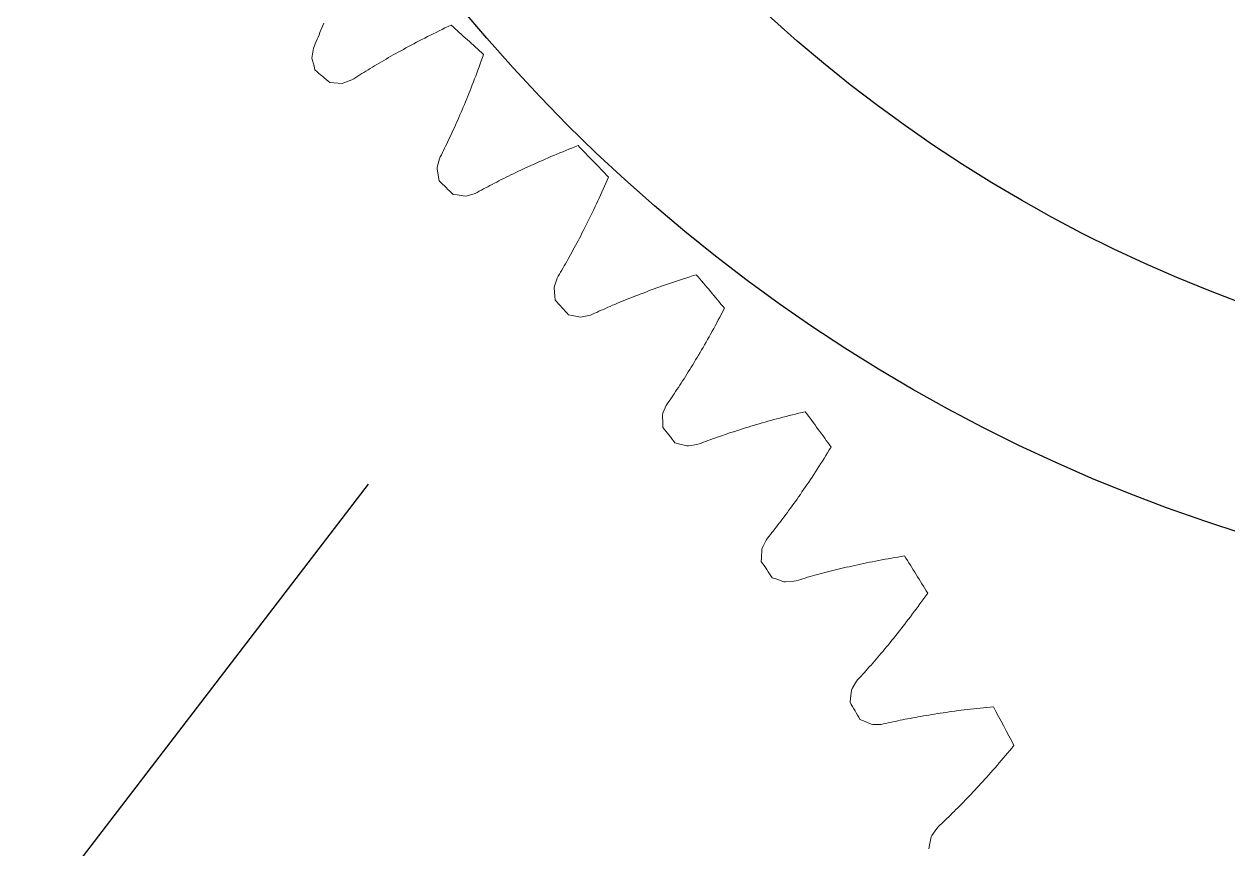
# Model space of a CAD drawing. Header units: millimetres. Extents: x 278858 to 279223, y 218711 to 219074.
# Drawn here: x 278951.92 to 278974, y 218940.17 to 218955.3 of the extents above; entities that cross this region are included whole.
import ezdxf

# ---------------------------------------------------------------- set-up
doc = ezdxf.new("R2010")
doc.units = ezdxf.units.MM
doc.header["$LTSCALE"] = 2
doc.layers.add('AM_4', color=3, linetype='Continuous', lineweight=25)
doc.layers.add('AM_9', color=251, linetype='Continuous', lineweight=15)

msp = doc.modelspace()

# ---------------------------------------------------------------- linework, layer by layer
for radius in [30.237, 26.237]:
    msp.add_circle((278983.271, 218974.828), radius)
at = {"layer": 'AM_4'}
msp.add_line((278958.232, 218946.858), (278942.404, 218926.216), dxfattribs=at)
at = {"layer": 'AM_9'}
for p, q in [((278957.364, 218955.188), (278957.381, 218955.231)), ((278957.381, 218955.231), (278957.398, 218955.275)), ((278957.398, 218955.275), (278957.416, 218955.319)), ((278959.586, 218955.201), (278959.532, 218955.175)), ((278959.64, 218955.228), (278959.586, 218955.201)), ((278959.696, 218955.254), (278959.64, 218955.228)), ((278959.751, 218955.281), (278959.696, 218955.254)), ((278957.263, 218954.94), (278957.28, 218954.98)), ((278957.28, 218954.98), (278957.297, 218955.021)), ((278957.297, 218955.021), (278957.314, 218955.062)), ((278957.314, 218955.062), (278957.331, 218955.103)), ((278957.331, 218955.103), (278957.348, 218955.145)), ((278957.348, 218955.145), (278957.364, 218955.188)), ((278959.168, 218954.991), (278959.118, 218954.965)), ((278959.218, 218955.017), (278959.168, 218954.991)), ((278959.269, 218955.043), (278959.218, 218955.017)), ((278959.321, 218955.07), (278959.269, 218955.043)), ((278959.373, 218955.096), (278959.321, 218955.07)), ((278959.425, 218955.122), (278959.373, 218955.096)), ((278959.478, 218955.148), (278959.425, 218955.122)), ((278959.532, 218955.175), (278959.478, 218955.148)), ((278957.205, 218954.709), (278957.232, 218954.86)), ((278957.232, 218954.86), (278957.247, 218954.901)), ((278957.247, 218954.901), (278957.263, 218954.94)), ((278958.738, 218954.759), (278958.693, 218954.734)), ((278958.784, 218954.785), (278958.738, 218954.759)), ((278958.83, 218954.81), (278958.784, 218954.785)), ((278958.877, 218954.836), (278958.83, 218954.81)), ((278958.924, 218954.862), (278958.877, 218954.836)), ((278958.972, 218954.887), (278958.924, 218954.862)), ((278959.02, 218954.913), (278958.972, 218954.887)), ((278959.069, 218954.939), (278959.02, 218954.913)), ((278959.118, 218954.965), (278959.069, 218954.939)), ((278957.202, 218954.676), (278957.205, 218954.709)), ((278957.239, 218954.527), (278957.202, 218954.676)), ((278958.35, 218954.534), (278958.31, 218954.51)), ((278958.391, 218954.559), (278958.35, 218954.534)), ((278958.433, 218954.584), (278958.391, 218954.559)), ((278958.475, 218954.609), (278958.433, 218954.584)), ((278958.518, 218954.633), (278958.475, 218954.609)), ((278958.561, 218954.658), (278958.518, 218954.633)), ((278958.604, 218954.684), (278958.561, 218954.658)), ((278958.648, 218954.709), (278958.604, 218954.684)), ((278958.693, 218954.734), (278958.648, 218954.709)), ((278960.266, 218954.513), (278960.287, 218954.57)), ((278960.287, 218954.57), (278960.307, 218954.627)), ((278960.307, 218954.627), (278960.328, 218954.685)), ((278960.328, 218954.685), (278960.348, 218954.743)), ((278957.254, 218954.459), (278957.239, 218954.527)), ((278958.004, 218954.319), (278957.968, 218954.296)), ((278958.04, 218954.342), (278958.004, 218954.319)), ((278958.077, 218954.366), (278958.04, 218954.342)), ((278958.115, 218954.39), (278958.077, 218954.366)), ((278958.153, 218954.413), (278958.115, 218954.39)), ((278958.191, 218954.437), (278958.153, 218954.413)), ((278958.23, 218954.461), (278958.191, 218954.437)), ((278958.27, 218954.486), (278958.23, 218954.461)), ((278958.31, 218954.51), (278958.27, 218954.486)), ((278960.184, 218954.293), (278960.204, 218954.347)), ((278960.204, 218954.347), (278960.225, 218954.402)), ((278960.225, 218954.402), (278960.246, 218954.457)), ((278960.246, 218954.457), (278960.266, 218954.513)), ((278957.601, 218954.223), (278957.532, 218954.226)), ((278957.754, 218954.212), (278957.601, 218954.223)), ((278957.786, 218954.221), (278957.754, 218954.212)), ((278957.93, 218954.274), (278957.786, 218954.221)), ((278957.968, 218954.296), (278957.93, 218954.274)), ((278960.101, 218954.08), (278960.122, 218954.132)), ((278960.122, 218954.132), (278960.142, 218954.185)), ((278960.142, 218954.185), (278960.163, 218954.239)), ((278960.163, 218954.239), (278960.184, 218954.293)), ((278959.998, 218953.827), (278960.018, 218953.876)), ((278960.018, 218953.876), (278960.039, 218953.926)), ((278960.039, 218953.926), (278960.06, 218953.977)), ((278960.06, 218953.977), (278960.08, 218954.028)), ((278960.08, 218954.028), (278960.101, 218954.08)), ((278959.915, 218953.633), (278959.936, 218953.681)), ((278959.936, 218953.681), (278959.957, 218953.729)), ((278959.957, 218953.729), (278959.977, 218953.777)), ((278959.977, 218953.777), (278959.998, 218953.827)), ((278959.813, 218953.403), (278959.834, 218953.448)), ((278959.834, 218953.448), (278959.854, 218953.494)), ((278959.854, 218953.494), (278959.875, 218953.54)), ((278959.875, 218953.54), (278959.895, 218953.586)), ((278959.895, 218953.586), (278959.915, 218953.633)), ((278959.713, 218953.186), (278959.733, 218953.229)), ((278959.733, 218953.229), (278959.753, 218953.272)), ((278959.753, 218953.272), (278959.773, 218953.315)), ((278959.773, 218953.315), (278959.793, 218953.359)), ((278959.793, 218953.359), (278959.813, 218953.403)), ((278959.594, 218952.943), (278959.614, 218952.982)), ((278959.614, 218952.982), (278959.633, 218953.022)), ((278959.633, 218953.022), (278959.653, 218953.062)), ((278959.653, 218953.062), (278959.673, 218953.103)), ((278959.673, 218953.103), (278959.693, 218953.145)), ((278959.693, 218953.145), (278959.713, 218953.186)), ((278961.91, 218953.003), (278961.854, 218952.98)), ((278961.966, 218953.025), (278961.91, 218953.003)), ((278962.023, 218953.048), (278961.966, 218953.025)), ((278962.08, 218953.07), (278962.023, 218953.048)), ((278959.5, 218952.678), (278959.538, 218952.826)), ((278959.538, 218952.826), (278959.555, 218952.866)), ((278959.555, 218952.866), (278959.575, 218952.904)), ((278959.575, 218952.904), (278959.594, 218952.943)), ((278961.376, 218952.778), (278961.325, 218952.755)), ((278961.427, 218952.8), (278961.376, 218952.778)), ((278961.478, 218952.822), (278961.427, 218952.8)), ((278961.53, 218952.845), (278961.478, 218952.822)), ((278961.583, 218952.868), (278961.53, 218952.845)), ((278961.636, 218952.89), (278961.583, 218952.868)), ((278961.69, 218952.913), (278961.636, 218952.89)), ((278961.744, 218952.935), (278961.69, 218952.913)), ((278961.799, 218952.958), (278961.744, 218952.935)), ((278961.854, 218952.98), (278961.799, 218952.958)), ((278959.495, 218952.645), (278959.5, 218952.678)), ((278959.522, 218952.494), (278959.495, 218952.645)), ((278960.894, 218952.555), (278960.849, 218952.533)), ((278960.94, 218952.577), (278960.894, 218952.555)), ((278960.986, 218952.599), (278960.94, 218952.577)), ((278961.033, 218952.621), (278960.986, 218952.599)), ((278961.081, 218952.643), (278961.033, 218952.621)), ((278961.128, 218952.666), (278961.081, 218952.643)), ((278961.177, 218952.688), (278961.128, 218952.666)), ((278961.226, 218952.71), (278961.177, 218952.688)), ((278961.275, 218952.733), (278961.226, 218952.71)), ((278961.325, 218952.755), (278961.275, 218952.733)), ((278959.532, 218952.425), (278959.522, 218952.494)), ((278960.465, 218952.338), (278960.425, 218952.317)), ((278960.506, 218952.359), (278960.465, 218952.338)), ((278960.547, 218952.381), (278960.506, 218952.359)), ((278960.589, 218952.402), (278960.547, 218952.381)), ((278960.631, 218952.424), (278960.589, 218952.402)), ((278960.673, 218952.446), (278960.631, 218952.424)), ((278960.717, 218952.467), (278960.673, 218952.446)), ((278960.76, 218952.489), (278960.717, 218952.467)), ((278960.804, 218952.511), (278960.76, 218952.489)), ((278960.849, 218952.533), (278960.804, 218952.511)), ((278962.54, 218952.269), (278962.565, 218952.324)), ((278962.565, 218952.324), (278962.589, 218952.38)), ((278962.589, 218952.38), (278962.614, 218952.436)), ((278962.614, 218952.436), (278962.638, 218952.492)), ((278959.861, 218952.166), (278959.792, 218952.173)), ((278960.013, 218952.144), (278959.861, 218952.166)), ((278960.046, 218952.151), (278960.013, 218952.144)), ((278960.193, 218952.194), (278960.046, 218952.151)), ((278960.232, 218952.212), (278960.193, 218952.194)), ((278960.27, 218952.233), (278960.232, 218952.212)), ((278960.308, 218952.254), (278960.27, 218952.233)), ((278960.346, 218952.275), (278960.308, 218952.254)), ((278960.386, 218952.296), (278960.346, 218952.275)), ((278960.425, 218952.317), (278960.386, 218952.296)), ((278962.443, 218952.055), (278962.467, 218952.107)), ((278962.467, 218952.107), (278962.492, 218952.161)), ((278962.492, 218952.161), (278962.516, 218952.215)), ((278962.516, 218952.215), (278962.54, 218952.269)), ((278962.345, 218951.849), (278962.37, 218951.899)), ((278962.37, 218951.899), (278962.394, 218951.951)), ((278962.394, 218951.951), (278962.418, 218952.002)), ((278962.418, 218952.002), (278962.443, 218952.055)), ((278962.249, 218951.651), (278962.273, 218951.7)), ((278962.273, 218951.7), (278962.297, 218951.749)), ((278962.297, 218951.749), (278962.321, 218951.798)), ((278962.321, 218951.798), (278962.345, 218951.849)), ((278962.129, 218951.416), (278962.153, 218951.462)), ((278962.153, 218951.462), (278962.177, 218951.508)), ((278962.177, 218951.508), (278962.201, 218951.555)), ((278962.201, 218951.555), (278962.225, 218951.603)), ((278962.225, 218951.603), (278962.249, 218951.651)), ((278962.011, 218951.193), (278962.035, 218951.237)), ((278962.035, 218951.237), (278962.058, 218951.281)), ((278962.058, 218951.281), (278962.082, 218951.325)), ((278962.082, 218951.325), (278962.105, 218951.37)), ((278962.105, 218951.37), (278962.129, 218951.416)), ((278961.896, 218950.984), (278961.919, 218951.025)), ((278961.919, 218951.025), (278961.942, 218951.066)), ((278961.942, 218951.066), (278961.965, 218951.108)), ((278961.965, 218951.108), (278961.988, 218951.151)), ((278961.988, 218951.151), (278962.011, 218951.193)), ((278961.761, 218950.75), (278961.783, 218950.787)), ((278961.783, 218950.787), (278961.805, 218950.826)), ((278961.805, 218950.826), (278961.828, 218950.865)), ((278961.828, 218950.865), (278961.85, 218950.904)), ((278961.85, 218950.904), (278961.873, 218950.944)), ((278961.873, 218950.944), (278961.896, 218950.984)), ((278961.648, 218950.491), (278961.696, 218950.637)), ((278961.696, 218950.637), (278961.716, 218950.675)), ((278961.716, 218950.675), (278961.738, 218950.712)), ((278961.738, 218950.712), (278961.761, 218950.75)), ((278963.794, 218950.554), (278963.739, 218950.536)), ((278963.849, 218950.573), (278963.794, 218950.554)), ((278963.904, 218950.592), (278963.849, 218950.573)), ((278963.961, 218950.61), (278963.904, 218950.592)), ((278964.017, 218950.629), (278963.961, 218950.61)), ((278964.075, 218950.648), (278964.017, 218950.629)), ((278964.132, 218950.666), (278964.075, 218950.648)), ((278964.191, 218950.685), (278964.132, 218950.666)), ((278964.249, 218950.703), (278964.191, 218950.685)), ((278961.641, 218950.459), (278961.648, 218950.491)), ((278961.657, 218950.306), (278961.641, 218950.459)), ((278963.222, 218950.347), (278963.174, 218950.328)), ((278963.272, 218950.366), (278963.222, 218950.347)), ((278963.321, 218950.385), (278963.272, 218950.366)), ((278963.372, 218950.404), (278963.321, 218950.385)), ((278963.423, 218950.422), (278963.372, 218950.404)), ((278963.474, 218950.441), (278963.423, 218950.422)), ((278963.526, 218950.46), (278963.474, 218950.441)), ((278963.578, 218950.479), (278963.526, 218950.46)), ((278963.631, 218950.498), (278963.578, 218950.479)), ((278963.685, 218950.517), (278963.631, 218950.498)), ((278963.739, 218950.536), (278963.685, 218950.517)), ((278961.662, 218950.237), (278961.657, 218950.306)), ((278962.672, 218950.122), (278962.629, 218950.104)), ((278962.715, 218950.141), (278962.672, 218950.122)), ((278962.758, 218950.159), (278962.715, 218950.141)), ((278962.802, 218950.178), (278962.758, 218950.159)), ((278962.847, 218950.197), (278962.802, 218950.178)), ((278962.892, 218950.215), (278962.847, 218950.197)), ((278962.938, 218950.234), (278962.892, 218950.215)), ((278962.984, 218950.253), (278962.938, 218950.234)), ((278963.03, 218950.272), (278962.984, 218950.253)), ((278963.078, 218950.29), (278963.03, 218950.272)), ((278963.125, 218950.309), (278963.078, 218950.29)), ((278963.174, 218950.328), (278963.125, 218950.309)), ((278961.973, 218949.955), (278961.905, 218949.968)), ((278962.123, 218949.924), (278961.973, 218949.955)), ((278962.156, 218949.927), (278962.123, 218949.924)), ((278962.306, 218949.96), (278962.156, 218949.927)), ((278962.346, 218949.976), (278962.306, 218949.96)), ((278962.385, 218949.994), (278962.346, 218949.976)), ((278962.424, 218950.012), (278962.385, 218949.994)), ((278962.464, 218950.031), (278962.424, 218950.012)), ((278962.505, 218950.049), (278962.464, 218950.031)), ((278962.546, 218950.067), (278962.505, 218950.049)), ((278962.587, 218950.085), (278962.546, 218950.067)), ((278962.629, 218950.104), (278962.587, 218950.085)), ((278964.653, 218949.872), (278964.681, 218949.925)), ((278964.681, 218949.925), (278964.709, 218949.979)), ((278964.709, 218949.979), (278964.738, 218950.033)), ((278964.738, 218950.033), (278964.766, 218950.088)), ((278964.54, 218949.665), (278964.568, 218949.716)), ((278964.568, 218949.716), (278964.596, 218949.767)), ((278964.596, 218949.767), (278964.624, 218949.819)), ((278964.624, 218949.819), (278964.653, 218949.872)), ((278964.401, 218949.417), (278964.429, 218949.466)), ((278964.429, 218949.466), (278964.456, 218949.515)), ((278964.456, 218949.515), (278964.484, 218949.564)), ((278964.484, 218949.564), (278964.512, 218949.614)), ((278964.512, 218949.614), (278964.54, 218949.665)), ((278964.291, 218949.229), (278964.318, 218949.275)), ((278964.318, 218949.275), (278964.346, 218949.322)), ((278964.346, 218949.322), (278964.373, 218949.37)), ((278964.373, 218949.37), (278964.401, 218949.417)), ((278964.156, 218949.005), (278964.183, 218949.049)), ((278964.183, 218949.049), (278964.21, 218949.093)), ((278964.21, 218949.093), (278964.237, 218949.138)), ((278964.237, 218949.138), (278964.264, 218949.183)), ((278964.264, 218949.183), (278964.291, 218949.229)), ((278963.997, 218948.754), (278964.024, 218948.794)), ((278964.024, 218948.794), (278964.05, 218948.836)), ((278964.05, 218948.836), (278964.076, 218948.877)), ((278964.076, 218948.877), (278964.103, 218948.919)), ((278964.103, 218948.919), (278964.129, 218948.962)), ((278964.129, 218948.962), (278964.156, 218949.005)), ((278963.869, 218948.558), (278963.894, 218948.596)), ((278963.894, 218948.596), (278963.92, 218948.635)), ((278963.92, 218948.635), (278963.946, 218948.674)), ((278963.946, 218948.674), (278963.971, 218948.714)), ((278963.971, 218948.714), (278963.997, 218948.754)), ((278963.719, 218948.339), (278963.744, 218948.375)), ((278963.744, 218948.375), (278963.769, 218948.41)), ((278963.769, 218948.41), (278963.793, 218948.447)), ((278963.793, 218948.447), (278963.818, 218948.483)), ((278963.818, 218948.483), (278963.844, 218948.52)), ((278963.844, 218948.52), (278963.869, 218948.558)), ((278963.629, 218948.129), (278963.638, 218948.161)), ((278963.634, 218947.975), (278963.629, 218948.129)), ((278963.638, 218948.161), (278963.697, 218948.303)), ((278963.697, 218948.303), (278963.719, 218948.339)), ((278966.011, 218948.133), (278965.954, 218948.118)), ((278966.07, 218948.147), (278966.011, 218948.133)), ((278966.129, 218948.162), (278966.07, 218948.147)), ((278966.188, 218948.176), (278966.129, 218948.162)), ((278966.248, 218948.19), (278966.188, 218948.176)), ((278963.635, 218947.906), (278963.634, 218947.975)), ((278965.199, 218947.907), (278965.149, 218947.891)), ((278965.249, 218947.922), (278965.199, 218947.907)), ((278965.3, 218947.937), (278965.249, 218947.922)), ((278965.352, 218947.953), (278965.3, 218947.937)), ((278965.404, 218947.968), (278965.352, 218947.953)), ((278965.456, 218947.983), (278965.404, 218947.968)), ((278965.51, 218947.999), (278965.456, 218947.983)), ((278965.563, 218948.014), (278965.51, 218947.999)), ((278965.617, 218948.029), (278965.563, 218948.014)), ((278965.672, 218948.044), (278965.617, 218948.029)), ((278965.727, 218948.059), (278965.672, 218948.044)), ((278965.783, 218948.074), (278965.727, 218948.059)), ((278965.839, 218948.089), (278965.783, 218948.074)), ((278965.896, 218948.103), (278965.839, 218948.089)), ((278965.954, 218948.118), (278965.896, 218948.103)), ((278964.547, 218947.69), (278964.504, 218947.675)), ((278964.59, 218947.706), (278964.547, 218947.69)), ((278964.634, 218947.721), (278964.59, 218947.706)), ((278964.678, 218947.737), (278964.634, 218947.721)), ((278964.723, 218947.752), (278964.678, 218947.737)), ((278964.768, 218947.768), (278964.723, 218947.752)), ((278964.814, 218947.783), (278964.768, 218947.768)), ((278964.86, 218947.799), (278964.814, 218947.783)), ((278964.907, 218947.814), (278964.86, 218947.799)), ((278964.954, 218947.829), (278964.907, 218947.814)), ((278965.002, 218947.845), (278964.954, 218947.829)), ((278965.05, 218947.86), (278965.002, 218947.845)), ((278965.099, 218947.876), (278965.05, 218947.86)), ((278965.149, 218947.891), (278965.099, 218947.876)), ((278963.925, 218947.603), (278963.858, 218947.621)), ((278964.073, 218947.561), (278963.925, 218947.603)), ((278964.106, 218947.563), (278964.073, 218947.561)), ((278964.258, 218947.585), (278964.106, 218947.563)), ((278964.299, 218947.598), (278964.258, 218947.585)), ((278964.339, 218947.613), (278964.299, 218947.598)), ((278964.379, 218947.629), (278964.339, 218947.613)), ((278964.421, 218947.644), (278964.379, 218947.629)), ((278964.462, 218947.659), (278964.421, 218947.644)), ((278964.504, 218947.675), (278964.462, 218947.659)), ((278966.656, 218947.436), (278966.688, 218947.488)), ((278966.688, 218947.488), (278966.721, 218947.54)), ((278966.529, 218947.233), (278966.561, 218947.283)), ((278966.561, 218947.283), (278966.592, 218947.333)), ((278966.592, 218947.333), (278966.624, 218947.384)), ((278966.624, 218947.384), (278966.656, 218947.436)), ((278966.372, 218946.99), (278966.403, 218947.038)), ((278966.403, 218947.038), (278966.434, 218947.086)), ((278966.434, 218947.086), (278966.466, 218947.134)), ((278966.466, 218947.134), (278966.497, 218947.183)), ((278966.497, 218947.183), (278966.529, 218947.233)), ((278966.217, 218946.761), (278966.248, 218946.806)), ((278966.248, 218946.806), (278966.279, 218946.851)), ((278966.279, 218946.851), (278966.31, 218946.897)), ((278966.31, 218946.897), (278966.341, 218946.944)), ((278966.341, 218946.944), (278966.372, 218946.99)), ((278966.066, 218946.545), (278966.096, 218946.587)), ((278966.096, 218946.587), (278966.126, 218946.63)), ((278966.126, 218946.63), (278966.157, 218946.673)), ((278966.157, 218946.673), (278966.187, 218946.717)), ((278966.187, 218946.717), (278966.217, 218946.761)), ((278965.919, 218946.341), (278965.948, 218946.381)), ((278965.948, 218946.381), (278965.977, 218946.421)), ((278965.977, 218946.421), (278966.007, 218946.462)), ((278966.007, 218946.462), (278966.037, 218946.503)), ((278966.037, 218946.503), (278966.066, 218946.545)), ((278965.747, 218946.113), (278965.775, 218946.15)), ((278965.775, 218946.15), (278965.804, 218946.187)), ((278965.804, 218946.187), (278965.832, 218946.225)), ((278965.832, 218946.225), (278965.861, 218946.263)), ((278965.861, 218946.263), (278965.89, 218946.302)), ((278965.89, 218946.302), (278965.919, 218946.341)), ((278965.582, 218945.903), (278965.609, 218945.937)), ((278965.609, 218945.937), (278965.636, 218945.971)), ((278965.636, 218945.971), (278965.663, 218946.006)), ((278965.663, 218946.006), (278965.691, 218946.041)), ((278965.691, 218946.041), (278965.719, 218946.077)), ((278965.719, 218946.077), (278965.747, 218946.113)), ((278965.461, 218945.697), (278965.529, 218945.834)), ((278965.529, 218945.834), (278965.555, 218945.869)), ((278965.555, 218945.869), (278965.582, 218945.903)), ((278965.44, 218945.443), (278965.444, 218945.512)), ((278965.444, 218945.512), (278965.45, 218945.666)), ((278965.45, 218945.666), (278965.461, 218945.697)), ((278967.71, 218945.482), (278967.652, 218945.471)), ((278967.768, 218945.493), (278967.71, 218945.482)), ((278967.827, 218945.503), (278967.768, 218945.493)), ((278967.886, 218945.514), (278967.827, 218945.503)), ((278967.946, 218945.524), (278967.886, 218945.514)), ((278968.006, 218945.534), (278967.946, 218945.524)), ((278968.067, 218945.544), (278968.006, 218945.534)), ((278966.702, 218945.262), (278966.655, 218945.25)), ((278966.751, 218945.275), (278966.702, 218945.262)), ((278966.8, 218945.287), (278966.751, 218945.275)), ((278966.849, 218945.299), (278966.8, 218945.287)), ((278966.899, 218945.311), (278966.849, 218945.299)), ((278966.949, 218945.323), (278966.899, 218945.311)), ((278967, 218945.335), (278966.949, 218945.323)), ((278967.052, 218945.346), (278967, 218945.335)), ((278967.104, 218945.358), (278967.052, 218945.346)), ((278967.156, 218945.37), (278967.104, 218945.358)), ((278967.209, 218945.381), (278967.156, 218945.37)), ((278967.263, 218945.393), (278967.209, 218945.381)), ((278967.317, 218945.404), (278967.263, 218945.393)), ((278967.371, 218945.416), (278967.317, 218945.404)), ((278967.426, 218945.427), (278967.371, 218945.416)), ((278967.482, 218945.438), (278967.426, 218945.427)), ((278967.538, 218945.449), (278967.482, 218945.438)), ((278967.595, 218945.46), (278967.538, 218945.449)), ((278967.652, 218945.471), (278967.595, 218945.46)), ((278965.708, 218945.121), (278965.642, 218945.143)), ((278965.853, 218945.068), (278965.708, 218945.121)), ((278965.886, 218945.068), (278965.853, 218945.068)), ((278966.039, 218945.079), (278965.886, 218945.068)), ((278966.081, 218945.089), (278966.039, 218945.079)), ((278966.122, 218945.102), (278966.081, 218945.089)), ((278966.163, 218945.114), (278966.122, 218945.102)), ((278966.205, 218945.127), (278966.163, 218945.114)), ((278966.248, 218945.139), (278966.205, 218945.127)), ((278966.291, 218945.152), (278966.248, 218945.139)), ((278966.335, 218945.164), (278966.291, 218945.152)), ((278966.379, 218945.176), (278966.335, 218945.164)), ((278966.424, 218945.189), (278966.379, 218945.176)), ((278966.469, 218945.201), (278966.424, 218945.189)), ((278966.514, 218945.213), (278966.469, 218945.201)), ((278966.561, 218945.226), (278966.514, 218945.213)), ((278966.607, 218945.238), (278966.561, 218945.226)), ((278966.655, 218945.25), (278966.607, 218945.238)), ((278968.457, 218944.813), (278968.493, 218944.863)), ((278968.28, 218944.569), (278968.315, 218944.617)), ((278968.315, 218944.617), (278968.35, 218944.665)), ((278968.35, 218944.665), (278968.386, 218944.714)), ((278968.386, 218944.714), (278968.421, 218944.763)), ((278968.421, 218944.763), (278968.457, 218944.813)), ((278968.106, 218944.339), (278968.141, 218944.384)), ((278968.141, 218944.384), (278968.175, 218944.429)), ((278968.175, 218944.429), (278968.21, 218944.476)), ((278968.21, 218944.476), (278968.245, 218944.522)), ((278968.245, 218944.522), (278968.28, 218944.569)), ((278967.936, 218944.121), (278967.97, 218944.163)), ((278967.97, 218944.163), (278968.004, 218944.207)), ((278968.004, 218944.207), (278968.038, 218944.25)), ((278968.038, 218944.25), (278968.072, 218944.294)), ((278968.072, 218944.294), (278968.106, 218944.339)), ((278967.771, 218943.916), (278967.803, 218943.956)), ((278967.803, 218943.956), (278967.836, 218943.996)), ((278967.836, 218943.996), (278967.87, 218944.037)), ((278967.87, 218944.037), (278967.903, 218944.079)), ((278967.903, 218944.079), (278967.936, 218944.121)), ((278967.577, 218943.686), (278967.609, 218943.723)), ((278967.609, 218943.723), (278967.641, 218943.76)), ((278967.641, 218943.76), (278967.673, 218943.798)), ((278967.673, 218943.798), (278967.705, 218943.837)), ((278967.705, 218943.837), (278967.738, 218943.876)), ((278967.738, 218943.876), (278967.771, 218943.916)), ((278967.391, 218943.473), (278967.422, 218943.507)), ((278967.422, 218943.507), (278967.453, 218943.542)), ((278967.453, 218943.542), (278967.484, 218943.577)), ((278967.484, 218943.577), (278967.515, 218943.613)), ((278967.515, 218943.613), (278967.546, 218943.649)), ((278967.546, 218943.649), (278967.577, 218943.686)), ((278967.185, 218943.244), (278967.213, 218943.277)), ((278967.213, 218943.277), (278967.242, 218943.309)), ((278967.242, 218943.309), (278967.272, 218943.341)), ((278967.272, 218943.341), (278967.301, 218943.373)), ((278967.301, 218943.373), (278967.331, 218943.406)), ((278967.331, 218943.406), (278967.361, 218943.439)), ((278967.361, 218943.439), (278967.391, 218943.473)), ((278967.078, 218942.929), (278967.094, 218943.082)), ((278967.094, 218943.082), (278967.108, 218943.112)), ((278967.108, 218943.112), (278967.185, 218943.244)), ((278967.069, 218942.86), (278967.078, 218942.929)), ((278968.414, 218942.609), (278968.365, 218942.601)), ((278968.464, 218942.618), (278968.414, 218942.609)), ((278968.515, 218942.626), (278968.464, 218942.618)), ((278968.566, 218942.635), (278968.515, 218942.626)), ((278968.618, 218942.643), (278968.566, 218942.635)), ((278968.67, 218942.651), (278968.618, 218942.643)), ((278968.722, 218942.659), (278968.67, 218942.651)), ((278968.776, 218942.667), (278968.722, 218942.659)), ((278968.829, 218942.675), (278968.776, 218942.667)), ((278968.884, 218942.683), (278968.829, 218942.675)), ((278968.938, 218942.691), (278968.884, 218942.683)), ((278968.993, 218942.698), (278968.938, 218942.691)), ((278969.049, 218942.706), (278968.993, 218942.698)), ((278969.106, 218942.713), (278969.049, 218942.706)), ((278969.162, 218942.72), (278969.106, 218942.713)), ((278969.22, 218942.727), (278969.162, 218942.72)), ((278969.277, 218942.734), (278969.22, 218942.727)), ((278969.336, 218942.741), (278969.277, 218942.734)), ((278969.395, 218942.747), (278969.336, 218942.741)), ((278969.454, 218942.754), (278969.395, 218942.747)), ((278969.514, 218942.76), (278969.454, 218942.754)), ((278969.574, 218942.766), (278969.514, 218942.76)), ((278969.635, 218942.772), (278969.574, 218942.766)), ((278969.696, 218942.778), (278969.635, 218942.772)), ((278967.314, 218942.52), (278967.25, 218942.546)), ((278967.454, 218942.457), (278967.314, 218942.52)), ((278967.487, 218942.454), (278967.454, 218942.457)), ((278967.641, 218942.455), (278967.487, 218942.454)), ((278967.683, 218942.463), (278967.641, 218942.455)), ((278967.725, 218942.472), (278967.683, 218942.463)), ((278967.768, 218942.482), (278967.725, 218942.472)), ((278967.81, 218942.491), (278967.768, 218942.482)), ((278967.854, 218942.501), (278967.81, 218942.491)), ((278967.898, 218942.51), (278967.854, 218942.501)), ((278967.942, 218942.519), (278967.898, 218942.51)), ((278967.987, 218942.529), (278967.942, 218942.519)), ((278968.032, 218942.538), (278967.987, 218942.529)), ((278968.078, 218942.547), (278968.032, 218942.538)), ((278968.125, 218942.556), (278968.078, 218942.547)), ((278968.172, 218942.565), (278968.125, 218942.556)), ((278968.219, 218942.574), (278968.172, 218942.565)), ((278968.267, 218942.583), (278968.219, 218942.574)), ((278968.316, 218942.592), (278968.267, 218942.583)), ((278968.365, 218942.601), (278968.316, 218942.592)), ((278969.957, 218941.927), (278969.996, 218941.974)), ((278969.996, 218941.974), (278970.035, 218942.021)), ((278970.035, 218942.021), (278970.074, 218942.069)), ((278969.765, 218941.702), (278969.803, 218941.746)), ((278969.803, 218941.746), (278969.841, 218941.79)), ((278969.841, 218941.79), (278969.879, 218941.835)), ((278969.879, 218941.835), (278969.918, 218941.881)), ((278969.918, 218941.881), (278969.957, 218941.927)), ((278969.577, 218941.489), (278969.614, 218941.53)), ((278969.614, 218941.53), (278969.652, 218941.572)), ((278969.652, 218941.572), (278969.689, 218941.615)), ((278969.689, 218941.615), (278969.727, 218941.658)), ((278969.727, 218941.658), (278969.765, 218941.702)), ((278969.359, 218941.25), (278969.395, 218941.288)), ((278969.395, 218941.288), (278969.431, 218941.327)), ((278969.431, 218941.327), (278969.467, 218941.367)), ((278969.467, 218941.367), (278969.504, 218941.407)), ((278969.504, 218941.407), (278969.54, 218941.448)), ((278969.54, 218941.448), (278969.577, 218941.489)), ((278969.147, 218941.028), (278969.182, 218941.064)), ((278969.182, 218941.064), (278969.217, 218941.1)), ((278969.217, 218941.1), (278969.252, 218941.137)), ((278969.252, 218941.137), (278969.287, 218941.174)), ((278969.287, 218941.174), (278969.323, 218941.211)), ((278969.323, 218941.211), (278969.359, 218941.25)), ((278968.944, 218940.823), (278968.977, 218940.856)), ((278968.977, 218940.856), (278969.011, 218940.89)), ((278969.011, 218940.89), (278969.045, 218940.923)), ((278969.045, 218940.923), (278969.079, 218940.958)), ((278969.079, 218940.958), (278969.113, 218940.993)), ((278969.113, 218940.993), (278969.147, 218941.028)), ((278968.718, 218940.605), (278968.749, 218940.635)), ((278968.749, 218940.635), (278968.781, 218940.665)), ((278968.781, 218940.665), (278968.813, 218940.696)), ((278968.813, 218940.696), (278968.846, 218940.727)), ((278968.846, 218940.727), (278968.878, 218940.759)), ((278968.878, 218940.759), (278968.911, 218940.791)), ((278968.911, 218940.791), (278968.944, 218940.823)), ((278968.554, 218940.389), (278968.57, 218940.418)), ((278968.57, 218940.418), (278968.657, 218940.545)), ((278968.657, 218940.545), (278968.687, 218940.576)), ((278968.687, 218940.576), (278968.718, 218940.605)), ((278968.514, 218940.17), (278968.527, 218940.238)), ((278968.527, 218940.238), (278968.554, 218940.389))]:
    msp.add_line(p, q, dxfattribs=at)
for radius, start, end in [(46, 47.4996, 48.5004), (43.75, 49.7628, 50.2372), (46, 43.4996, 44.5004), (43.75, 45.7628, 46.2372), (46, 39.4996, 40.5004), (43.75, 41.7628, 42.2372), (46, 35.4996, 36.5004), (43.75, 37.7628, 38.2372), (46, 31.4996, 32.5004), (43.75, 33.7628, 34.2372), (43.75, 29.7628, 30.2372), (46, 27.4996, 28.5004)]:
    msp.add_arc((278929.271, 218920.828), radius, start, end, dxfattribs=at)

doc.saveas('drawing.dxf')
